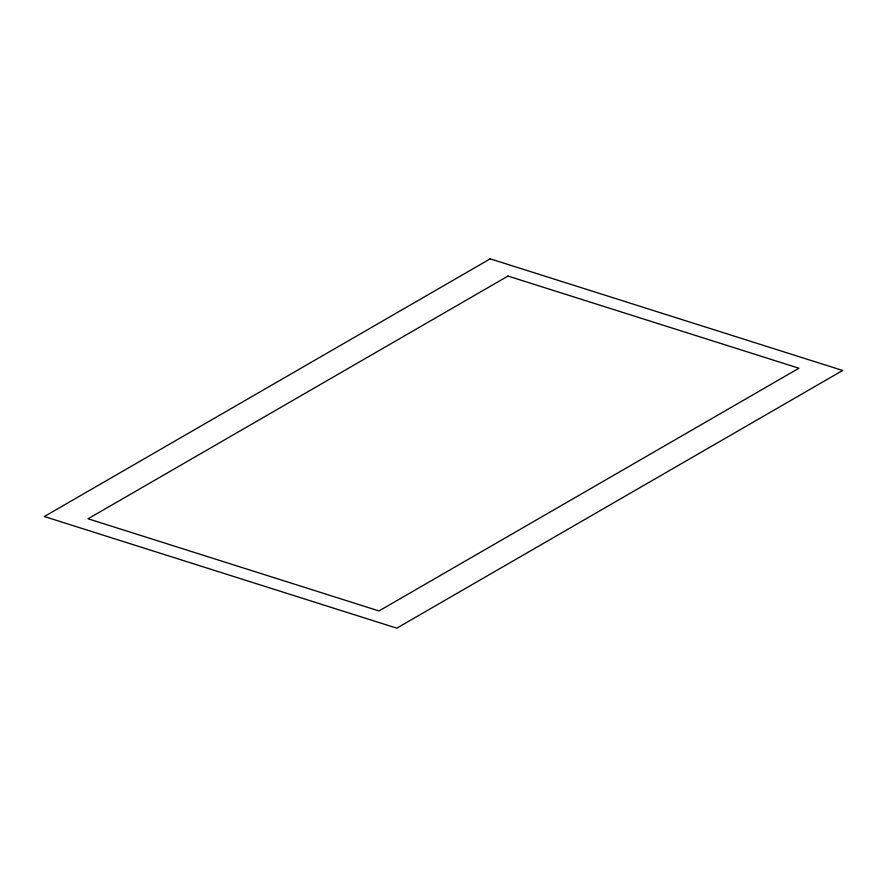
<?xml version="1.0" encoding="UTF-8"?>
<svg xmlns="http://www.w3.org/2000/svg" width="887" height="887" viewBox="0 0 887 887"><rect width="100%" height="100%" fill="white"/><g stroke="black" fill="none" stroke-linecap="round" stroke-linejoin="round"><path stroke-width="1.33" d="M490.223 258.838L44.35 516.522L396.777 628.162L842.65 370.478L490.223 258.838M507.996 276.068L88.068 518.773L379.004 610.932L798.932 368.227L507.996 276.068"/></g></svg>
